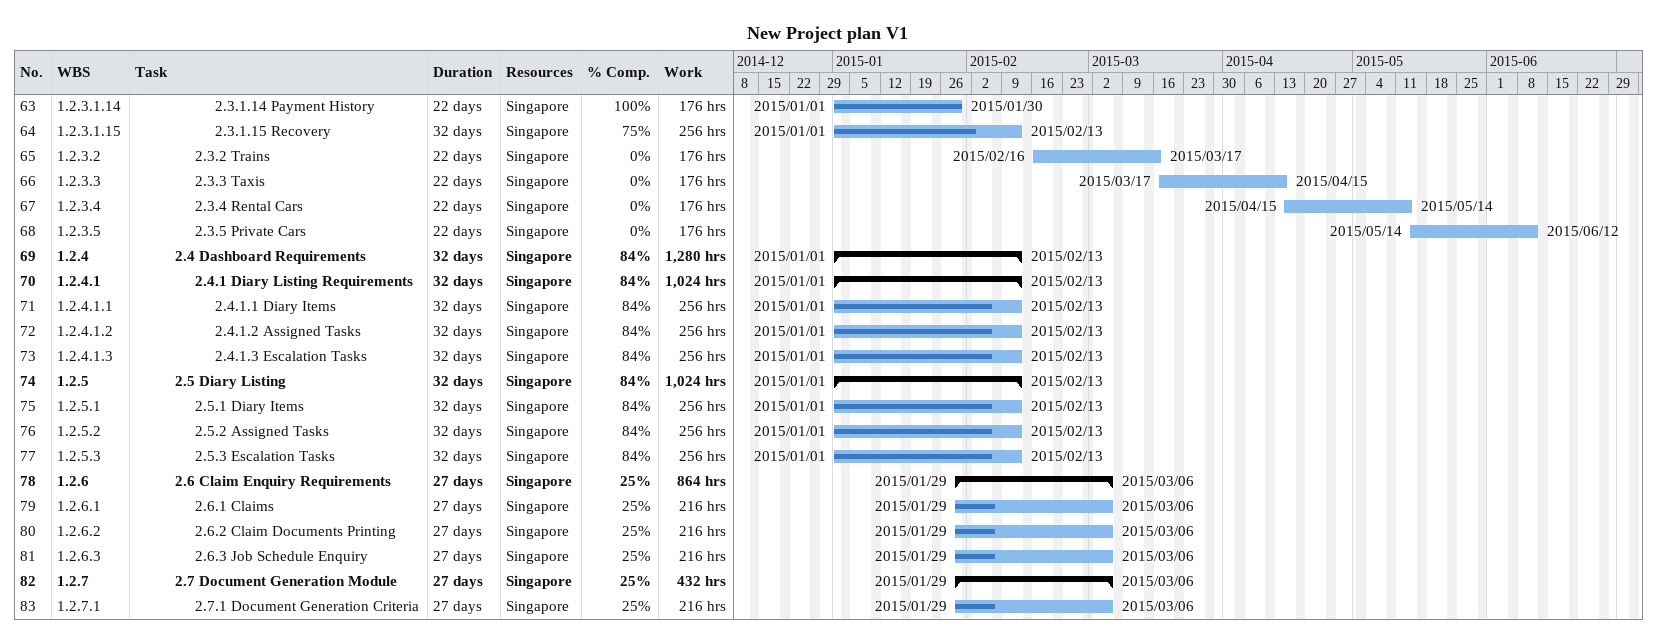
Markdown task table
New Project plan V1

| ID | WBS | Task | Duration | Start | Finish | Resources | % complete | Work (h) |
|---|---|---|---|---|---|---|---|---|
| 63 | 1.2.3.1.14 | 2.3.1.14 Payment History | 22d | 2015-01-01 | 2015-01-30 | Singapore | 100 | 176 |
| 64 | 1.2.3.1.15 | 2.3.1.15 Recovery | 32d | 2015-01-01 | 2015-02-13 | Singapore | 75 | 256 |
| 65 | 1.2.3.2 | 2.3.2 Trains | 22d | 2015-02-16 | 2015-03-17 | Singapore | 0 | 176 |
| 66 | 1.2.3.3 | 2.3.3 Taxis | 22d | 2015-03-17 | 2015-04-15 | Singapore | 0 | 176 |
| 67 | 1.2.3.4 | 2.3.4 Rental Cars | 22d | 2015-04-15 | 2015-05-14 | Singapore | 0 | 176 |
| 68 | 1.2.3.5 | 2.3.5 Private Cars | 22d | 2015-05-14 | 2015-06-12 | Singapore | 0 | 176 |
| 69 | 1.2.4 | **2.4 Dashboard Requirements** | 32d | 2015-01-01 | 2015-02-13 | Singapore | 84 | 1280 |
| 70 | 1.2.4.1 | **2.4.1 Diary Listing Requirements** | 32d | 2015-01-01 | 2015-02-13 | Singapore | 84 | 1024 |
| 71 | 1.2.4.1.1 | 2.4.1.1 Diary Items | 32d | 2015-01-01 | 2015-02-13 | Singapore | 84 | 256 |
| 72 | 1.2.4.1.2 | 2.4.1.2 Assigned Tasks | 32d | 2015-01-01 | 2015-02-13 | Singapore | 84 | 256 |
| 73 | 1.2.4.1.3 | 2.4.1.3 Escalation Tasks | 32d | 2015-01-01 | 2015-02-13 | Singapore | 84 | 256 |
| 74 | 1.2.5 | **2.5 Diary Listing** | 32d | 2015-01-01 | 2015-02-13 | Singapore | 84 | 1024 |
| 75 | 1.2.5.1 | 2.5.1 Diary Items | 32d | 2015-01-01 | 2015-02-13 | Singapore | 84 | 256 |
| 76 | 1.2.5.2 | 2.5.2 Assigned Tasks | 32d | 2015-01-01 | 2015-02-13 | Singapore | 84 | 256 |
| 77 | 1.2.5.3 | 2.5.3 Escalation Tasks | 32d | 2015-01-01 | 2015-02-13 | Singapore | 84 | 256 |
| 78 | 1.2.6 | **2.6 Claim Enquiry Requirements** | 27d | 2015-01-29 | 2015-03-06 | Singapore | 25 | 864 |
| 79 | 1.2.6.1 | 2.6.1 Claims | 27d | 2015-01-29 | 2015-03-06 | Singapore | 25 | 216 |
| 80 | 1.2.6.2 | 2.6.2 Claim Documents Printing | 27d | 2015-01-29 | 2015-03-06 | Singapore | 25 | 216 |
| 81 | 1.2.6.3 | 2.6.3 Job Schedule Enquiry | 27d | 2015-01-29 | 2015-03-06 | Singapore | 25 | 216 |
| 82 | 1.2.7 | **2.7 Document Generation Module** | 27d | 2015-01-29 | 2015-03-06 | Singapore | 25 | 432 |
| 83 | 1.2.7.1 | 2.7.1 Document Generation Criteria | 27d | 2015-01-29 | 2015-03-06 | Singapore | 25 | 216 |
